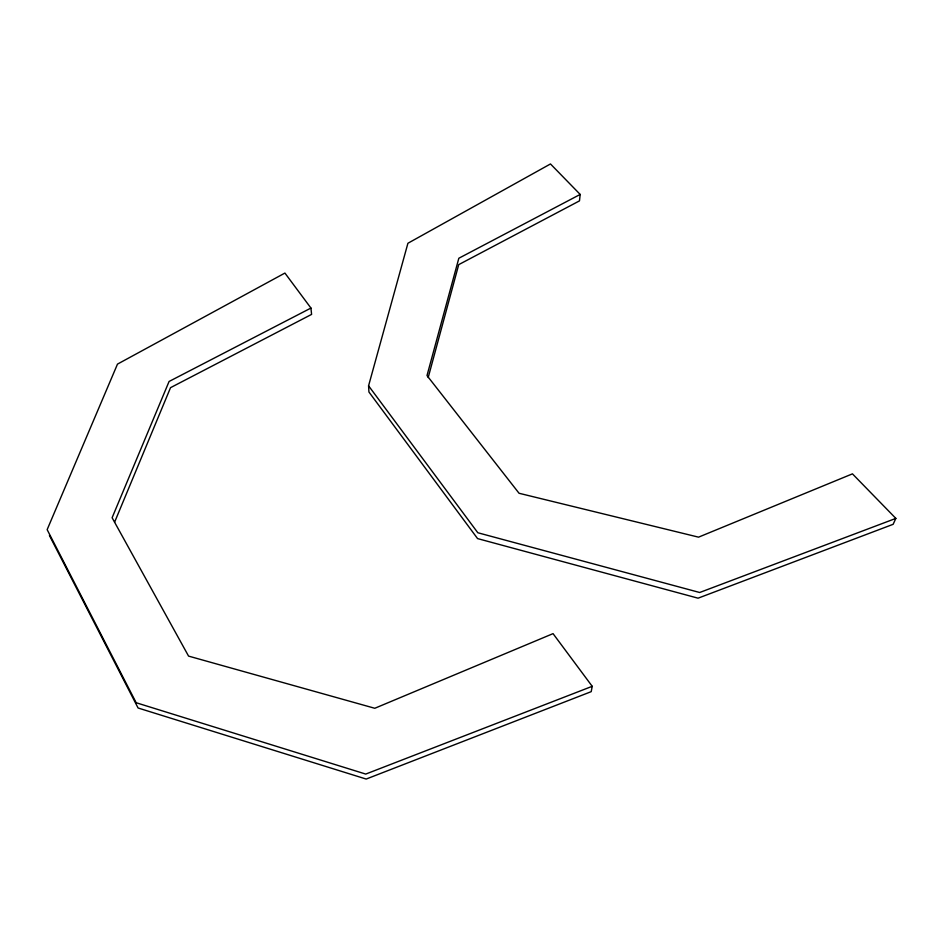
<?xml version="1.0" encoding="UTF-8"?>
<svg xmlns="http://www.w3.org/2000/svg" width="943" height="943" viewBox="0 0 943 943"><rect width="100%" height="100%" fill="white"/><g stroke="black" fill="none" stroke-linecap="round" stroke-linejoin="round"><path stroke-width="1.41" d="M580.181 194.435L458.828 258.252L427.002 375.562L519.063 493.272L698.539 537.156L852.448 473.857L895.85 518.402L893.139 524.308L698.068 598.18L477.571 538.594L368.937 392.005L368.572 385.817L407.918 243.259L550.476 163.952L580.181 194.435L579.474 200.883L458.711 264.641L428.193 377.542M592.216 686.315L365.731 774.073L136.157 702.735L47.15 529.648L117.486 364.116L284.916 273.069L310.942 308.066L169.08 381.467L112.111 517.731L188.565 656.104L374.784 708.276L553.046 633.637L592.216 686.315L591.214 691.655L366.19 779.048L138.091 708.004L49.437 535.483M114.575 522.245L170.53 387.667L311.591 314.396L310.942 308.066M895.85 518.402L699.682 592.499L477.818 532.748L368.572 385.817"/></g></svg>
